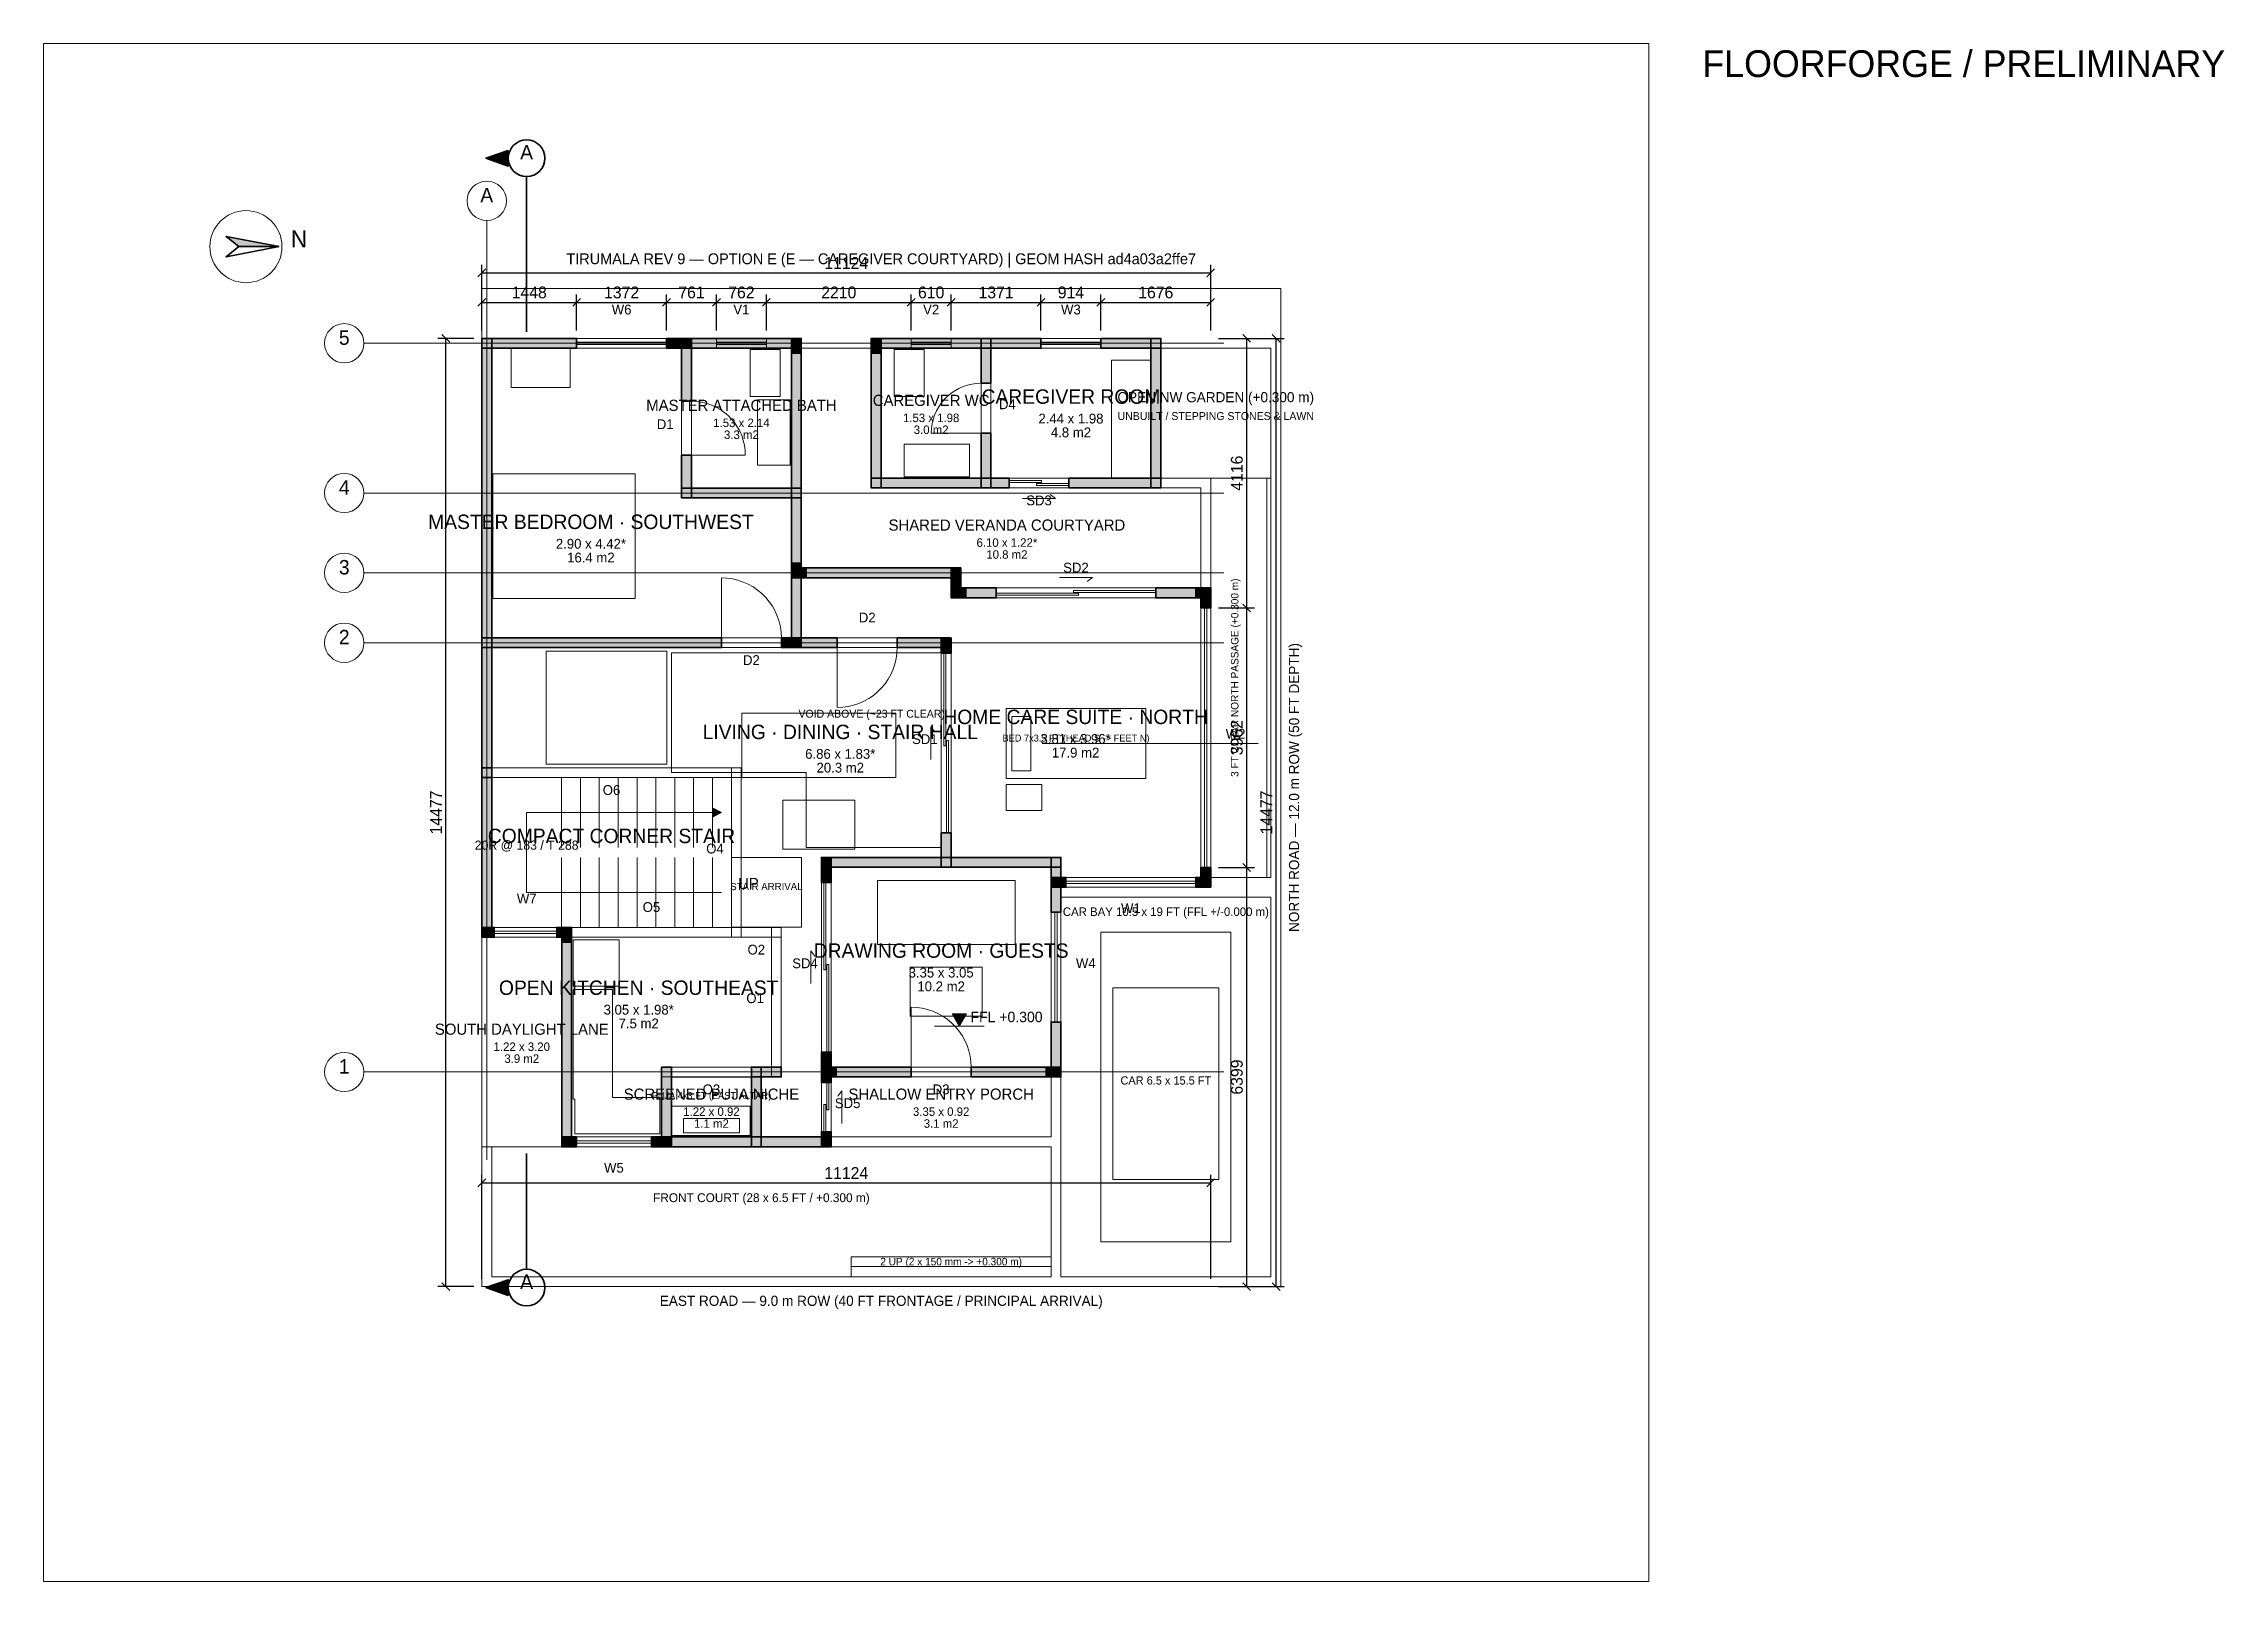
# Paper-space layout 'GROUND' of a CAD drawing. Header units: millimetres. Extents: x 20 to 346, y 30 to 260.
# The model-space entities are those that its viewports show. They can reach past a viewport. Long polylines and large blocks are cut down to what shows.
import ezdxf
from ezdxf.enums import TextEntityAlignment as Align

# ---------------------------------------------------------------- set-up
doc = ezdxf.new("R2010")
doc.units = ezdxf.units.MM
for name, color, linetype, lineweight in [('A-ANNO', 7, 'Continuous', 18), ('A-DIMS', 7, 'Continuous', 13), ('A-DOOR', 3, 'Continuous', 18), ('A-FLOR', 8, 'Continuous', 13), ('A-FURN', 8, 'Continuous', 13), ('A-GRID', 8, 'Continuous', 13), ('A-LAND', 3, 'Continuous', 13), ('A-LEVL', 7, 'Continuous', 13), ('A-SECT', 1, 'Continuous', 35), ('A-SITE', 8, 'Continuous', 18), ('A-STAIR', 7, 'Continuous', 18), ('A-TAGS', 1, 'Continuous', 13), ('A-WALL', 7, 'Continuous', 35), ('A-WIND', 4, 'Continuous', 18)]:
    doc.layers.add(name, color=color, linetype=linetype, lineweight=lineweight)
doc.dimstyles.new('FF-ARCH', dxfattribs={"dimtxt": 180, "dimasz": 90, "dimexe": 120, "dimexo": 120, "dimgap": 60, "dimtad": 1, "dimdec": 0, "dimtsz": 60, "dimcen": 2.5, "dimazin": 3, "dimtfac": 1, "dimtmove": 0, "dimatfit": 3})

msp = doc.modelspace()

# ---------------------------------------------------------------- hatches: boundary and pattern name
at = {"layer": 'A-LEVL'}
msp.add_hatch(color=7, dxfattribs=at).paths.add_polyline_path([(7178, 4167), (7398, 4167), (7288, 3977)])
at = {"layer": 'A-SECT'}
for points in [[(404, 17347), (64, 17227), (404, 17107)], [(404, -135), (64, -15), (404, 105)]]:
    msp.add_hatch(color=7, dxfattribs=at).paths.add_polyline_path(points)
at = {"layer": 'A-STAIR'}
msp.add_hatch(color=7, dxfattribs=at).paths.add_polyline_path([(3519, 7167.5), (3519, 7307.5), (3659, 7237.5)])
at = {"layer": 'A-WALL'}
for points in [[(-3093, 15877), (-3901.5, 16031), (-3709, 15877)], [(1, 14402), (1, 14477), (151, 14477), (151, 9830), (151, 9755), (1, 9755), (1, 14402)], [(76, 14327), (1, 14327), (1, 14477), (1448, 14477), (1448, 14327), (76, 14327)], [(3199, 14477), (3199, 14327), (2820, 14327), (2820, 14477), (3124, 14477), (3199, 14477)], [(3049, 14477), (3199, 14477), (3199, 13518), (3049, 13518), (3049, 14402), (3049, 14477)], [(4801, 14477), (4876, 14477), (4876, 14327), (3124, 14327), (3049, 14327), (3049, 14477), (4801, 14477)], [(4726, 14402), (4726, 14477), (4876, 14477), (4876, 14327), (4876, 14252), (4726, 14252), (4726, 14402)], [(4726, 14327), (4726, 14402), (4876, 14402), (4876, 12116), (4876, 12041), (4726, 12041), (4726, 14327)], [(5945, 14402), (5945, 14477), (6095, 14477), (6095, 14327), (6095, 14252), (5945, 14252), (5945, 14402)], [(7696, 14477), (7771, 14477), (7771, 14327), (6020, 14327), (5945, 14327), (5945, 14477), (7696, 14477)], [(5945, 14327), (5945, 14402), (6095, 14402), (6095, 12268), (6095, 12193), (5945, 12193), (5945, 14327)], [(7621, 14477), (7771, 14477), (7771, 13792), (7621, 13792), (7621, 14402), (7621, 14477)], [(7696, 14327), (7621, 14327), (7621, 14477), (8534, 14477), (8534, 14327), (7696, 14327)], [(10362, 14477), (10362, 14327), (9448, 14327), (9448, 14477), (10287, 14477), (10362, 14477)], [(10212, 14402), (10212, 14477), (10362, 14477), (10362, 12268), (10362, 12193), (10212, 12193), (10212, 14402)], [(7771, 12268), (7771, 12193), (7621, 12193), (7621, 13030), (7771, 13030), (7771, 12268)], [(3199, 12116), (3199, 12041), (3049, 12041), (3049, 12695), (3199, 12695), (3199, 12116)], [(7696, 12343), (7771, 12343), (7771, 12193), (6020, 12193), (5945, 12193), (5945, 12343), (7696, 12343)], [(7696, 12193), (7621, 12193), (7621, 12343), (8047, 12343), (8047, 12193), (7696, 12193)], [(10362, 12343), (10362, 12193), (8961, 12193), (8961, 12343), (10287, 12343), (10362, 12343)], [(4801, 12191), (4876, 12191), (4876, 12041), (3124, 12041), (3049, 12041), (3049, 12191), (4801, 12191)], [(4726, 12116), (4726, 12191), (4876, 12191), (4876, 10972), (4876, 10897), (4726, 10897), (4726, 12116)], [(4726, 10972), (4726, 11047), (4876, 11047), (4876, 10897), (4876, 10822), (4726, 10822), (4726, 10972)], [(4726, 10897), (4726, 10972), (4876, 10972), (4876, 9830), (4876, 9755), (4726, 9755), (4726, 10897)], [(4876, 10972), (4951, 10972), (4951, 10822), (4801, 10822), (4726, 10822), (4726, 10972), (4876, 10972)], [(7237, 10972), (7312, 10972), (7312, 10822), (4876, 10822), (4801, 10822), (4801, 10972), (7237, 10972)], [(7162, 10897), (7162, 10972), (7312, 10972), (7312, 10667), (7312, 10592), (7162, 10592), (7162, 10897)], [(7162, 10667), (7162, 10742), (7312, 10742), (7312, 10592), (7312, 10517), (7162, 10517), (7162, 10667)], [(7312, 10667), (7387, 10667), (7387, 10517), (7237, 10517), (7162, 10517), (7162, 10667), (7312, 10667)], [(7312, 10517), (7237, 10517), (7237, 10667), (7849, 10667), (7849, 10517), (7312, 10517)], [(11049, 10667), (11049, 10517), (10287, 10517), (10287, 10667), (10974, 10667), (11049, 10667)], [(11049, 10667), (11124, 10667), (11124, 10517), (10974, 10517), (10899, 10517), (10899, 10667), (11049, 10667)], [(10974, 10667), (11124, 10667), (11124, 10361), (10974, 10361), (10974, 10592), (10974, 10667)], [(1, 9830), (1, 9905), (151, 9905), (151, 7846), (151, 7771), (1, 7771), (1, 9830)], [(76, 9755), (1, 9755), (1, 9905), (3658, 9905), (3658, 9755), (76, 9755)], [(4876, 9905), (4876, 9755), (4572, 9755), (4572, 9905), (4801, 9905), (4876, 9905)], [(4801, 9755), (4726, 9755), (4726, 9905), (5425, 9905), (5425, 9755), (4801, 9755)], [(7162, 9905), (7162, 9755), (6339, 9755), (6339, 9905), (7087, 9905), (7162, 9905)], [(7012, 9905), (7162, 9905), (7162, 9670), (7012, 9670), (7012, 9830), (7012, 9905)], [(1, 7846), (1, 7921), (151, 7921), (151, 5410), (151, 5335), (1, 5335), (1, 7846)], [(7162, 6477), (7162, 6402), (7012, 6402), (7012, 6927), (7162, 6927), (7162, 6477)], [(5183, 6552), (5333, 6552), (5333, 6172), (5183, 6172), (5183, 6477), (5183, 6552)], [(7087, 6552), (7162, 6552), (7162, 6402), (5258, 6402), (5183, 6402), (5183, 6552), (7087, 6552)], [(8763, 6552), (8838, 6552), (8838, 6402), (7087, 6402), (7012, 6402), (7012, 6552), (8763, 6552)], [(8688, 6477), (8688, 6552), (8838, 6552), (8838, 6172), (8838, 6097), (8688, 6097), (8688, 6477)], [(11124, 6172), (11124, 6097), (10974, 6097), (10974, 6399), (11124, 6399), (11124, 6172)], [(8688, 6247), (8838, 6247), (8838, 5715), (8688, 5715), (8688, 6172), (8688, 6247)], [(8763, 6097), (8688, 6097), (8688, 6247), (8915, 6247), (8915, 6097), (8763, 6097)], [(11124, 6247), (11124, 6097), (10896, 6097), (10896, 6247), (11049, 6247), (11124, 6247)], [(76, 5335), (1, 5335), (1, 5485), (191, 5485), (191, 5335), (76, 5335)], [(1295, 5485), (1370, 5485), (1370, 5335), (1220, 5335), (1145, 5335), (1145, 5485), (1295, 5485)], [(1295, 5485), (1295, 5335), (1181, 5335), (1181, 5485), (1220, 5485), (1295, 5485)], [(1220, 5410), (1220, 5485), (1370, 5485), (1370, 5335), (1370, 5260), (1220, 5260), (1220, 5410)], [(1220, 5335), (1220, 5410), (1370, 5410), (1370, 2210), (1370, 2135), (1220, 2135), (1220, 5335)], [(8838, 3277), (8838, 3202), (8688, 3202), (8688, 4039), (8838, 4039), (8838, 3277)], [(2744, 3277), (2744, 3352), (2894, 3352), (2894, 2210), (2894, 2135), (2744, 2135), (2744, 3277)], [(4116, 3277), (4116, 3352), (4266, 3352), (4266, 2210), (4266, 2135), (4116, 2135), (4116, 3277)], [(4496, 3352), (4571, 3352), (4571, 3202), (4191, 3202), (4116, 3202), (4116, 3352), (4496, 3352)], [(5333, 3277), (5333, 3202), (5183, 3202), (5183, 3581), (5333, 3581), (5333, 3277)], [(5183, 3277), (5183, 3352), (5333, 3352), (5333, 3202), (5333, 3127), (5183, 3127), (5183, 3277)], [(5333, 3352), (5408, 3352), (5408, 3202), (5258, 3202), (5183, 3202), (5183, 3352), (5333, 3352)], [(5333, 3202), (5258, 3202), (5258, 3352), (6553, 3352), (6553, 3202), (5333, 3202)], [(8763, 3352), (8763, 3202), (7467, 3202), (7467, 3352), (8688, 3352), (8763, 3352)], [(8763, 3352), (8838, 3352), (8838, 3202), (8688, 3202), (8613, 3202), (8613, 3352), (8763, 3352)], [(5183, 3277), (5333, 3277), (5333, 3115), (5183, 3115), (5183, 3202), (5183, 3277)], [(5333, 2285), (5333, 2210), (5183, 2210), (5183, 2365), (5333, 2365), (5333, 2285)], [(5183, 2285), (5183, 2360), (5333, 2360), (5333, 2210), (5333, 2135), (5183, 2135), (5183, 2285)], [(1295, 2135), (1220, 2135), (1220, 2285), (1445, 2285), (1445, 2135), (1295, 2135)], [(2894, 2285), (2894, 2135), (2588, 2135), (2588, 2285), (2819, 2285), (2894, 2285)], [(4191, 2285), (4266, 2285), (4266, 2135), (2819, 2135), (2744, 2135), (2744, 2285), (4191, 2285)], [(5258, 2285), (5333, 2285), (5333, 2135), (4191, 2135), (4116, 2135), (4116, 2285), (5258, 2285)]]:
    msp.add_hatch(color=7, dxfattribs=at).paths.add_polyline_path(points)

# ---------------------------------------------------------------- linework, layer by layer
at = {"layer": 'A-ANNO'}
msp.add_line((8551, 8290.5), (11850, 8290.5), dxfattribs=at)
msp.add_circle((-3599, 15877), 550, dxfattribs=at)
at = {"layer": 'A-DOOR'}
for p, q in [((7621, 13030), (6859, 13030)), ((3199, 12695), (4022, 12695)), ((8254, 12033), (8754, 12033)), ((8754, 12033), (8674, 12093)), ((3658, 9905), (3658, 10819)), ((8818, 10827), (9318, 10827)), ((9318, 10827), (9238, 10767)), ((5425, 9755), (5425, 8841)), ((6852, 8048.5), (6852, 8548.5)), ((6852, 8548.5), (6912, 8468.5)), ((1, 7921), (3959, 7921)), ((1, 7771), (3959, 7771)), ((3809, 5335), (3809, 7921)), ((3959, 5335), (3959, 7921)), ((1220, 5485), (3959, 5485)), ((1220, 5335), (3959, 5335)), ((3809, 5485), (4571, 5485)), ((3809, 5335), (4571, 5335)), ((4421, 3202), (4421, 5485)), ((4571, 3202), (4571, 5485)), ((5023, 4626.5), (5023, 5126.5)), ((5023, 5126.5), (5083, 5046.5)), ((6553, 3352), (6553, 4266)), ((2744, 3352), (4266, 3352)), ((2744, 3202), (4266, 3202)), ((5493, 2990), (5433, 2910)), ((5493, 2490), (5493, 2990))]:
    msp.add_line(p, q, dxfattribs=at)
for points in [[(7621, 13792), (7550.7, 13788.7), (7481, 13779), (7412.5, 13762.9), (7345.7, 13740.5), (7281.3, 13712.1), (7219.9, 13677.9), (7161.8, 13638.1), (7107.6, 13593.1), (7057.9, 13543.4), (7012.9, 13489.2), (6973.1, 13431.1), (6938.9, 13369.7), (6910.5, 13305.3), (6888.1, 13238.5), (6872, 13170), (6862.3, 13100.3), (6859, 13030)], [(3199, 13518), (3274.9, 13514.5), (3350.2, 13504), (3424.2, 13486.6), (3496.3, 13462.4), (3565.8, 13431.7), (3632.3, 13394.7), (3695, 13351.8), (3753.5, 13303.2), (3807.2, 13249.5), (3855.8, 13191), (3898.7, 13128.3), (3935.7, 13061.8), (3966.4, 12992.3), (3990.6, 12920.2), (4008, 12846.2), (4018.5, 12770.9), (4022, 12695)], [(4572, 9905), (4568.1, 9989.3), (4556.4, 10072.9), (4537.1, 10155.1), (4510.3, 10235.2), (4476.2, 10312.4), (4435.1, 10386.2), (4387.4, 10455.8), (4333.5, 10520.8), (4273.8, 10580.5), (4208.8, 10634.4), (4139.2, 10682.1), (4065.4, 10723.2), (3988.2, 10757.3), (3908.1, 10784.1), (3825.9, 10803.4), (3742.3, 10815.1), (3658, 10819)], [(6339, 9755), (6335.1, 9670.7), (6323.4, 9587.1), (6304.1, 9504.9), (6277.3, 9424.8), (6243.2, 9347.6), (6202.1, 9273.8), (6154.4, 9204.2), (6100.5, 9139.2), (6040.8, 9079.5), (5975.8, 9025.6), (5906.2, 8977.9), (5832.4, 8936.8), (5755.2, 8902.7), (5675.1, 8875.9), (5592.9, 8856.6), (5509.3, 8844.9), (5425, 8841)], [(7467, 3352), (7463.1, 3436.3), (7451.4, 3519.9), (7432.1, 3602.1), (7405.3, 3682.2), (7371.2, 3759.4), (7330.1, 3833.2), (7282.4, 3902.8), (7228.5, 3967.8), (7168.8, 4027.5), (7103.8, 4081.4), (7034.2, 4129.1), (6960.4, 4170.2), (6883.2, 4204.3), (6803.1, 4231.1), (6720.9, 4250.4), (6637.3, 4262.1), (6553, 4266)]]:
    msp.add_lwpolyline(points, dxfattribs=at)
for points in [[(8047, 12274), (8544, 12274), (8544, 12306), (8047, 12306)], [(8464, 12230), (8961, 12230), (8961, 12262), (8464, 12262)], [(7849, 10586), (9108, 10586), (9108, 10554), (7849, 10554)], [(9028, 10630), (10287, 10630), (10287, 10598), (9028, 10598)], [(7049, 8258.5), (7049, 9670), (7081, 9670), (7081, 8258.5)], [(7093, 6927), (7093, 8338.5), (7125, 8338.5), (7125, 6927)], [(5220, 4836.5), (5220, 6172), (5252, 6172), (5252, 4836.5)], [(5264, 3581), (5264, 4916.5), (5296, 4916.5), (5296, 3581)], [(5296, 2700), (5296, 3115), (5264, 3115), (5264, 2700)], [(5252, 2365), (5252, 2780), (5220, 2780), (5220, 2365)]]:
    msp.add_lwpolyline(points, close=True, dxfattribs=at)
at = {"layer": 'A-FLOR'}
for points in [[(1370, 2135), (1295, 2135), (1220, 2135), (1, 2135), (1, 5335), (1, 5485), (1, 7771), (1, 7846), (1, 7921), (1, 9755), (1, 9830), (1, 9905), (1, 14327), (1, 14402), (1, 14477), (151, 14477), (3049, 14477), (3124, 14477), (3199, 14477), (4726, 14477), (4801, 14477), (4876, 14477), (4876, 14402), (4876, 14327), (5945, 14327), (5945, 14402), (5945, 14477), (6095, 14477), (7621, 14477), (7696, 14477), (7771, 14477), (10212, 14477), (10287, 14477), (10362, 14477), (10362, 14327), (10362, 12343), (10362, 12268), (10362, 12193), (10974, 12193), (10974, 10667), (11049, 10667), (11124, 10667), (11124, 10517), (11124, 6247), (11124, 6172), (11124, 6097), (10974, 6097), (8838, 6097), (8838, 3352), (8838, 3277), (8838, 3202), (8763, 3202), (8688, 3202), (8688, 2285), (5333, 2285), (5333, 2210), (5333, 2135), (5183, 2135), (4266, 2135), (4191, 2135), (4116, 2135), (2894, 2135), (2819, 2135), (2744, 2135), (1370, 2135)], [(151, 9905), (4726, 9905), (4726, 12041), (3049, 12041), (3049, 14327), (151, 14327)], [(3199, 12191), (4726, 12191), (4726, 14327), (3199, 14327)], [(4876, 10972), (7312, 10972), (7312, 10667), (10974, 10667), (10974, 12193), (5945, 12193), (5945, 14327), (4876, 14327)], [(6095, 12343), (7621, 12343), (7621, 14327), (6095, 14327)], [(7771, 12343), (10212, 12343), (10212, 14327), (7771, 14327)], [(7162, 6552), (8838, 6552), (8838, 6247), (10974, 6247), (10974, 10517), (7162, 10517), (7162, 10822), (4876, 10822), (4876, 9905), (7162, 9905)], [(4266, 2285), (5183, 2285), (5183, 6552), (7012, 6552), (7012, 9755), (151, 9755), (151, 7921), (3959, 7921), (3959, 5485), (4571, 5485), (4571, 3202), (4266, 3202)], [(4953, 6706), (7010, 6706), (7010, 9677), (2896, 9677), (2896, 7849), (4953, 7849)], [(151, 5485), (3809, 5485), (3809, 7771), (151, 7771)], [(5333, 3352), (8688, 3352), (8688, 6402), (5333, 6402)], [(1, 2135), (1220, 2135), (1220, 5335), (1, 5335)], [(1370, 2285), (2744, 2285), (2744, 3352), (4421, 3352), (4421, 5335), (1370, 5335)], [(2894, 2285), (4116, 2285), (4116, 3202), (2894, 3202)], [(5333, 2285), (8688, 2285), (8688, 3202), (5333, 3202)]]:
    msp.add_lwpolyline(points, close=True, dxfattribs=at)
at = {"layer": 'A-FURN'}
for points in [[(1349, 13727), (1349, 14327), (449, 14327), (449, 13727)], [(4556, 13587), (4556, 14307), (4096, 14307), (4096, 13587)], [(6751, 13587), (6751, 14307), (6291, 14307), (6291, 13587)], [(10212, 12343), (10212, 14143), (9612, 14143), (9612, 12343)], [(4706, 12541), (4706, 13541), (4206, 13541), (4206, 12541)], [(7445, 12363), (7445, 12863), (6445, 12863), (6445, 12363)], [(2341, 10507), (2341, 12407), (171, 12407), (171, 10507)], [(2825, 7977), (2825, 9701), (985, 9701), (985, 7977)], [(6319, 7774), (6319, 8754), (3969, 8754), (3969, 7774)], [(10135, 7757.5), (10135, 8824.5), (8001, 8824.5), (8001, 7757.5)], [(8091, 7877), (8381, 7877), (8381, 8704), (8091, 8704)], [(8549.3, 7270), (8549.3, 7666), (8001.3, 7666), (8001.3, 7270)], [(5694, 6679), (5694, 7429), (4594, 7429), (4594, 6679)], [(8138, 5222), (8138, 6202), (6038, 6202), (6038, 5222)], [(9449, 686), (11430, 686), (11430, 5410), (9449, 5410)], [(2095, 4585), (2095, 5295), (1395, 5295), (1395, 4585)], [(7638, 4127), (7638, 4877), (6538, 4877), (6538, 4127)], [(1420, 2335), (1420, 2860), (1395, 2860), (1395, 4535), (1995, 4535), (1995, 2885), (2719, 2885), (2719, 2335)], [(9629, 1636), (11250, 1636), (11250, 4560), (9629, 4560)], [(2896, 2286), (4115, 2286), (4115, 3200), (2896, 3200)], [(4094, 2305), (4094, 2755), (2894, 2755), (2894, 2305)], [(3076, 2346), (3935, 2346), (3935, 2566), (3076, 2566)]]:
    msp.add_lwpolyline(points, close=True, dxfattribs=at)
at = {"layer": 'A-GRID'}
for p, q in [((76, 1935), (76, 16277)), ((-1799, 14402), (11324, 14402)), ((-1799, 12116), (11324, 12116)), ((-1799, 10897), (11324, 10897)), ((-1799, 9830), (11324, 9830)), ((-1799, 3277), (11324, 3277))]:
    msp.add_line(p, q, dxfattribs=at)
for centre in [(76, 16577), (-2099, 14402), (-2099, 12116), (-2099, 10897), (-2099, 9830), (-2099, 3277)]:
    msp.add_circle(centre, 300, dxfattribs=at)
at = {"layer": 'A-LAND'}
msp.add_line((11980, 6248), (11980, 12344), dxfattribs=at)
for points in [[(10363, 12344), (12040, 12344), (12040, 14326), (10363, 14326)], [(11125, 6248), (12040, 6248), (12040, 12344), (11125, 12344)]]:
    msp.add_lwpolyline(points, close=True, dxfattribs=at)
at = {"layer": 'A-LEVL'}
msp.add_line((6908, 3977), (7668, 3977), dxfattribs=at)
msp.add_lwpolyline([(7178, 4167), (7398, 4167), (7288, 3977)], close=True, dxfattribs=at)
at = {"layer": 'A-SECT'}
for p, q in [((684, 16647), (684, 16947)), ((684, 14577), (684, 16647)), ((684, 2035), (684, 565)), ((684, 565), (684, 265))]:
    msp.add_line(p, q, dxfattribs=at)
for points in [[(404, 17347), (64, 17227), (404, 17107)], [(404, -135), (64, -15), (404, 105)]]:
    msp.add_lwpolyline(points, close=True, dxfattribs=at)
for centre in [(684, 17227), (684, -15)]:
    msp.add_circle(centre, 280, dxfattribs=at)
at = {"layer": 'A-SITE'}
for points in [[(0, 0), (12192, 0), (12192, 15240), (0, 15240)], [(8839, 152), (12040, 152), (12040, 5944), (8839, 5944)], [(152, 152), (5639, 152), (5639, 457), (8687, 457), (8687, 2134), (152, 2134)]]:
    msp.add_lwpolyline(points, close=True, dxfattribs=at)
at = {"layer": 'A-STAIR'}
for p, q in [((1218, 6704), (1218, 7771)), ((1505.9, 6704), (1505.9, 7771)), ((1793.8, 6704), (1793.8, 7771)), ((2081.7, 6704), (2081.7, 7771)), ((2369.6, 6704), (2369.6, 7771)), ((2657.4, 6704), (2657.4, 7771)), ((2945.3, 6704), (2945.3, 7771)), ((3233.2, 6704), (3233.2, 7771)), ((3521.1, 6704), (3521.1, 7771)), ((3809, 6704), (3809, 7771)), ((1218, 5485), (1218, 6552)), ((1505.9, 5485), (1505.9, 6552)), ((1793.8, 5485), (1793.8, 6552)), ((2081.7, 5485), (2081.7, 6552)), ((2369.6, 5485), (2369.6, 6552)), ((2657.4, 5485), (2657.4, 6552)), ((2945.3, 5485), (2945.3, 6552)), ((3233.2, 5485), (3233.2, 6552)), ((3521.1, 5485), (3521.1, 6552)), ((3809, 5485), (3809, 6552)), ((5639, 305), (8687, 305))]:
    msp.add_line(p, q, dxfattribs=at)
msp.add_lwpolyline([(3659, 6018.5), (684.5, 6018.5), (684.5, 7237.5), (3659, 7237.5)], dxfattribs=at)
for points in [[(3519, 7167.5), (3519, 7307.5), (3659, 7237.5)], [(3810, 5486), (4877, 5486), (4877, 6553), (3810, 6553)], [(5639, 152), (8687, 152), (8687, 457), (5639, 457)]]:
    msp.add_lwpolyline(points, close=True, dxfattribs=at)
at = {"layer": 'A-WALL'}
for points in [[(-3093, 15877), (-3901.5, 16031), (-3709, 15877)], [(-3093, 15877), (-3901.5, 15723), (-3709, 15877)], [(1, 14402), (1, 14477), (151, 14477), (151, 9830), (151, 9755), (1, 9755), (1, 14402)], [(76, 14327), (1, 14327), (1, 14477), (1448, 14477), (1448, 14327), (76, 14327)], [(3199, 14477), (3199, 14327), (2820, 14327), (2820, 14477), (3124, 14477), (3199, 14477)], [(3049, 14477), (3199, 14477), (3199, 13518), (3049, 13518), (3049, 14402), (3049, 14477)], [(4801, 14477), (4876, 14477), (4876, 14327), (3124, 14327), (3049, 14327), (3049, 14477), (4801, 14477)], [(4726, 14402), (4726, 14477), (4876, 14477), (4876, 14327), (4876, 14252), (4726, 14252), (4726, 14402)], [(4726, 14327), (4726, 14402), (4876, 14402), (4876, 12116), (4876, 12041), (4726, 12041), (4726, 14327)], [(5945, 14402), (5945, 14477), (6095, 14477), (6095, 14327), (6095, 14252), (5945, 14252), (5945, 14402)], [(7696, 14477), (7771, 14477), (7771, 14327), (6020, 14327), (5945, 14327), (5945, 14477), (7696, 14477)], [(5945, 14327), (5945, 14402), (6095, 14402), (6095, 12268), (6095, 12193), (5945, 12193), (5945, 14327)], [(7621, 14477), (7771, 14477), (7771, 13792), (7621, 13792), (7621, 14402), (7621, 14477)], [(7696, 14327), (7621, 14327), (7621, 14477), (8534, 14477), (8534, 14327), (7696, 14327)], [(10362, 14477), (10362, 14327), (9448, 14327), (9448, 14477), (10287, 14477), (10362, 14477)], [(10212, 14402), (10212, 14477), (10362, 14477), (10362, 12268), (10362, 12193), (10212, 12193), (10212, 14402)], [(7771, 12268), (7771, 12193), (7621, 12193), (7621, 13030), (7771, 13030), (7771, 12268)], [(3199, 12116), (3199, 12041), (3049, 12041), (3049, 12695), (3199, 12695), (3199, 12116)], [(7696, 12343), (7771, 12343), (7771, 12193), (6020, 12193), (5945, 12193), (5945, 12343), (7696, 12343)], [(7696, 12193), (7621, 12193), (7621, 12343), (8047, 12343), (8047, 12193), (7696, 12193)], [(10362, 12343), (10362, 12193), (8961, 12193), (8961, 12343), (10287, 12343), (10362, 12343)], [(4801, 12191), (4876, 12191), (4876, 12041), (3124, 12041), (3049, 12041), (3049, 12191), (4801, 12191)], [(4726, 12116), (4726, 12191), (4876, 12191), (4876, 10972), (4876, 10897), (4726, 10897), (4726, 12116)], [(4726, 10972), (4726, 11047), (4876, 11047), (4876, 10897), (4876, 10822), (4726, 10822), (4726, 10972)], [(4726, 10897), (4726, 10972), (4876, 10972), (4876, 9830), (4876, 9755), (4726, 9755), (4726, 10897)], [(4876, 10972), (4951, 10972), (4951, 10822), (4801, 10822), (4726, 10822), (4726, 10972), (4876, 10972)], [(7237, 10972), (7312, 10972), (7312, 10822), (4876, 10822), (4801, 10822), (4801, 10972), (7237, 10972)], [(7162, 10897), (7162, 10972), (7312, 10972), (7312, 10667), (7312, 10592), (7162, 10592), (7162, 10897)], [(7162, 10667), (7162, 10742), (7312, 10742), (7312, 10592), (7312, 10517), (7162, 10517), (7162, 10667)], [(7312, 10667), (7387, 10667), (7387, 10517), (7237, 10517), (7162, 10517), (7162, 10667), (7312, 10667)], [(7312, 10517), (7237, 10517), (7237, 10667), (7849, 10667), (7849, 10517), (7312, 10517)], [(11049, 10667), (11049, 10517), (10287, 10517), (10287, 10667), (10974, 10667), (11049, 10667)], [(11049, 10667), (11124, 10667), (11124, 10517), (10974, 10517), (10899, 10517), (10899, 10667), (11049, 10667)], [(10974, 10667), (11124, 10667), (11124, 10361), (10974, 10361), (10974, 10592), (10974, 10667)], [(1, 9830), (1, 9905), (151, 9905), (151, 7846), (151, 7771), (1, 7771), (1, 9830)], [(76, 9755), (1, 9755), (1, 9905), (3658, 9905), (3658, 9755), (76, 9755)], [(4876, 9905), (4876, 9755), (4572, 9755), (4572, 9905), (4801, 9905), (4876, 9905)], [(4801, 9755), (4726, 9755), (4726, 9905), (5425, 9905), (5425, 9755), (4801, 9755)], [(7162, 9905), (7162, 9755), (6339, 9755), (6339, 9905), (7087, 9905), (7162, 9905)], [(7012, 9905), (7162, 9905), (7162, 9670), (7012, 9670), (7012, 9830), (7012, 9905)], [(1, 7846), (1, 7921), (151, 7921), (151, 5410), (151, 5335), (1, 5335), (1, 7846)], [(7162, 6477), (7162, 6402), (7012, 6402), (7012, 6927), (7162, 6927), (7162, 6477)], [(5183, 6552), (5333, 6552), (5333, 6172), (5183, 6172), (5183, 6477), (5183, 6552)], [(7087, 6552), (7162, 6552), (7162, 6402), (5258, 6402), (5183, 6402), (5183, 6552), (7087, 6552)], [(8763, 6552), (8838, 6552), (8838, 6402), (7087, 6402), (7012, 6402), (7012, 6552), (8763, 6552)], [(8688, 6477), (8688, 6552), (8838, 6552), (8838, 6172), (8838, 6097), (8688, 6097), (8688, 6477)], [(11124, 6172), (11124, 6097), (10974, 6097), (10974, 6399), (11124, 6399), (11124, 6172)], [(8688, 6247), (8838, 6247), (8838, 5715), (8688, 5715), (8688, 6172), (8688, 6247)], [(8763, 6097), (8688, 6097), (8688, 6247), (8915, 6247), (8915, 6097), (8763, 6097)], [(11124, 6247), (11124, 6097), (10896, 6097), (10896, 6247), (11049, 6247), (11124, 6247)], [(76, 5335), (1, 5335), (1, 5485), (191, 5485), (191, 5335), (76, 5335)], [(1295, 5485), (1370, 5485), (1370, 5335), (1220, 5335), (1145, 5335), (1145, 5485), (1295, 5485)], [(1295, 5485), (1295, 5335), (1181, 5335), (1181, 5485), (1220, 5485), (1295, 5485)], [(1220, 5410), (1220, 5485), (1370, 5485), (1370, 5335), (1370, 5260), (1220, 5260), (1220, 5410)], [(1220, 5335), (1220, 5410), (1370, 5410), (1370, 2210), (1370, 2135), (1220, 2135), (1220, 5335)], [(8838, 3277), (8838, 3202), (8688, 3202), (8688, 4039), (8838, 4039), (8838, 3277)], [(2744, 3277), (2744, 3352), (2894, 3352), (2894, 2210), (2894, 2135), (2744, 2135), (2744, 3277)], [(4116, 3277), (4116, 3352), (4266, 3352), (4266, 2210), (4266, 2135), (4116, 2135), (4116, 3277)], [(4496, 3352), (4571, 3352), (4571, 3202), (4191, 3202), (4116, 3202), (4116, 3352), (4496, 3352)], [(5333, 3277), (5333, 3202), (5183, 3202), (5183, 3581), (5333, 3581), (5333, 3277)], [(5183, 3277), (5183, 3352), (5333, 3352), (5333, 3202), (5333, 3127), (5183, 3127), (5183, 3277)], [(5333, 3352), (5408, 3352), (5408, 3202), (5258, 3202), (5183, 3202), (5183, 3352), (5333, 3352)], [(5333, 3202), (5258, 3202), (5258, 3352), (6553, 3352), (6553, 3202), (5333, 3202)], [(8763, 3352), (8763, 3202), (7467, 3202), (7467, 3352), (8688, 3352), (8763, 3352)], [(8763, 3352), (8838, 3352), (8838, 3202), (8688, 3202), (8613, 3202), (8613, 3352), (8763, 3352)], [(5183, 3277), (5333, 3277), (5333, 3115), (5183, 3115), (5183, 3202), (5183, 3277)], [(5333, 2285), (5333, 2210), (5183, 2210), (5183, 2365), (5333, 2365), (5333, 2285)], [(5183, 2285), (5183, 2360), (5333, 2360), (5333, 2210), (5333, 2135), (5183, 2135), (5183, 2285)], [(1295, 2135), (1220, 2135), (1220, 2285), (1445, 2285), (1445, 2135), (1295, 2135)], [(2894, 2285), (2894, 2135), (2588, 2135), (2588, 2285), (2819, 2285), (2894, 2285)], [(4191, 2285), (4266, 2285), (4266, 2135), (2819, 2135), (2744, 2135), (2744, 2285), (4191, 2285)], [(5258, 2285), (5333, 2285), (5333, 2135), (4191, 2135), (4116, 2135), (4116, 2285), (5258, 2285)]]:
    msp.add_lwpolyline(points, close=True, dxfattribs=at)
at = {"layer": 'A-WIND'}
for p, q in [((1448, 14477), (2820, 14477)), ((1448, 14477), (1448, 14327)), ((1448, 14420), (2820, 14420)), ((1448, 14384), (2820, 14384)), ((1448, 14327), (2820, 14327)), ((2820, 14477), (2820, 14327)), ((3581, 14477), (4343, 14477)), ((3581, 14477), (3581, 14327)), ((3581, 14420), (4343, 14420)), ((3581, 14384), (4343, 14384)), ((3581, 14327), (4343, 14327)), ((4343, 14477), (4343, 14327)), ((6553, 14477), (7163, 14477)), ((6553, 14477), (6553, 14327)), ((6553, 14420), (7163, 14420)), ((6553, 14384), (7163, 14384)), ((6553, 14327), (7163, 14327)), ((7163, 14477), (7163, 14327)), ((8534, 14477), (9448, 14477)), ((8534, 14477), (8534, 14327)), ((8534, 14420), (9448, 14420)), ((8534, 14384), (9448, 14384)), ((8534, 14327), (9448, 14327)), ((9448, 14477), (9448, 14327)), ((10974, 6399), (10974, 10361)), ((11124, 10361), (10974, 10361)), ((11031, 6399), (11031, 10361)), ((11067, 6399), (11067, 10361)), ((11124, 6399), (11124, 10361)), ((11124, 6399), (10974, 6399)), ((8915, 6247), (10896, 6247)), ((8915, 6097), (8915, 6247)), ((8915, 6190), (10896, 6190)), ((8915, 6154), (10896, 6154)), ((8915, 6097), (10896, 6097)), ((10896, 6097), (10896, 6247)), ((8688, 4039), (8688, 5715)), ((8838, 5715), (8688, 5715)), ((8745, 4039), (8745, 5715)), ((8781, 4039), (8781, 5715)), ((8838, 4039), (8838, 5715)), ((191, 5485), (1181, 5485)), ((191, 5485), (191, 5335)), ((191, 5428), (1181, 5428)), ((191, 5392), (1181, 5392)), ((191, 5335), (1181, 5335)), ((1181, 5485), (1181, 5335)), ((8838, 4039), (8688, 4039)), ((1445, 2285), (2588, 2285)), ((1445, 2135), (1445, 2285)), ((1445, 2228), (2588, 2228)), ((1445, 2192), (2588, 2192)), ((1445, 2135), (2588, 2135)), ((2588, 2135), (2588, 2285))]:
    msp.add_line(p, q, dxfattribs=at)

# ---------------------------------------------------------------- texts
at = {"layer": 'A-ANNO'}
for s, height, p in [('N', 260, (-2789, 15787)), ('TIRUMALA REV 9 — OPTION E (E — CAREGIVER COURTYARD) | GEOM HASH ad4a03a2ffe7', 165, (6096, 15560)), ('CAREGIVER ROOM', 220, (8991.5, 13412)), ('MASTER ATTACHED BATH', 170, (3962.5, 13318.5)), ('CAREGIVER WC', 170, (6858, 13394.5)), ('1.53 x 1.98', 130, (6858, 13159.5)), ('2.44 x 1.98', 150, (8991.5, 13132.5)), ('1.53 x 2.14', 130, (3962.5, 13083.5)), ('3.3 m2', 130, (3962.5, 12901.5)), ('3.0 m2', 130, (6858, 12977.5)), ('4.8 m2', 150, (8991.5, 12922.5)), ('MASTER BEDROOM · SOUTHWEST', 220, (1665.6, 11500.5)), ('SHARED VERANDA COURTYARD', 170, (8014.3, 11490.5)), ('2.90 x 4.42*', 150, (1665.6, 11221)), ('6.10 x 1.22*', 130, (8014.3, 11255.5)), ('16.4 m2', 150, (1665.6, 11011)), ('10.8 m2', 130, (8014.3, 11073.5)), ('VOID ABOVE (~23 FT CLEAR)', 120, (5950, 8650)), ('HOME CARE SUITE · NORTH', 220, (9062.4, 8522.2)), ('LIVING · DINING · STAIR HALL', 220, (5470.9, 8292.8)), ('BED 7x3.5 FT (HEAD S -> FEET N)', 105, (9068, 8290.5)), ('3.81 x 3.96*', 150, (9062.4, 8242.7)), ('6.86 x 1.83*', 150, (5470.9, 8013.3)), ('20.3 m2', 150, (5470.9, 7803.3)), ('17.9 m2', 150, (9062.4, 8032.7)), ('COMPACT CORNER STAIR', 220, (1980, 6705)), ('DRAWING ROOM · GUESTS', 220, (7010.5, 4954)), ('OPEN KITCHEN · SOUTHEAST', 220, (2394.9, 4387.6)), ('3.35 x 3.05', 150, (7010.5, 4674.5)), ('10.2 m2', 150, (7010.5, 4464.5)), ('SOUTH DAYLIGHT LANE', 170, (610.5, 3794.5)), ('3.05 x 1.98*', 150, (2394.9, 4108.1)), ('7.5 m2', 150, (2394.9, 3898.1)), ('1.22 x 3.20', 130, (610.5, 3559.5)), ('3.9 m2', 130, (610.5, 3377.5)), ('SCREENED PUJA NICHE', 170, (3505, 2803)), ('SHALLOW ENTRY PORCH', 170, (7010.5, 2803)), ('PUJA 4x3 FT (EAST ALTAR)', 105, (3505.5, 2833)), ('1.22 x 0.92', 130, (3505, 2568)), ('3.35 x 0.92', 130, (7010.5, 2568)), ('1.1 m2', 130, (3505, 2386)), ('3.1 m2', 130, (7010.5, 2386))]:
    msp.add_text(s, height=height, dxfattribs=at).set_placement(p, align=Align.BOTTOM_CENTER)
at = {"layer": 'A-FURN'}
msp.add_text('CAR 6.5 x 15.5 FT', height=125, dxfattribs=at).set_placement((10439.5, 3048), align=Align.BOTTOM_CENTER)
at = {"layer": 'A-GRID'}
for s, p in [('A', (76, 16487)), ('5', (-2099, 14312)), ('4', (-2099, 12026)), ('3', (-2099, 10807)), ('2', (-2099, 9740)), ('1', (-2099, 3187))]:
    msp.add_text(s, height=220, dxfattribs=at).set_placement(p, align=Align.BOTTOM_CENTER)
at = {"layer": 'A-LAND'}
for s, height, p in [('OPEN NW GARDEN (+0.300 m)', 155, (11201.5, 13455)), ('UNBUILT / STEPPING STONES & LAWN', 120, (11201.5, 13195))]:
    msp.add_text(s, height=height, dxfattribs=at).set_placement(p, align=Align.BOTTOM_CENTER)
msp.add_text('3 FT CLEAR NORTH PASSAGE (+0.300 m)', height=115, rotation=90, dxfattribs=at).set_placement((11582.5, 9296), align=Align.BOTTOM_CENTER)
at = {"layer": 'A-LEVL'}
msp.add_text('FFL +0.300', height=160, dxfattribs=at).set_placement((7458, 4037))
at = {"layer": 'A-SECT'}
for p in [(684, 17142), (684, -100)]:
    msp.add_text('A', height=220, dxfattribs=at).set_placement(p, align=Align.BOTTOM_CENTER)
at = {"layer": 'A-SITE'}
msp.add_text('NORTH ROAD — 12.0 m ROW (50 FT DEPTH)', height=155, rotation=90, dxfattribs=at).set_placement((12520, 7620), align=Align.BOTTOM_CENTER)
for s, height, p in [('CAR BAY 10.5 x 19 FT (FFL +/-0.000 m)', 130, (10440, 5620)), ('FRONT COURT (28 x 6.5 FT / +0.300 m)', 135, (4267, 1250)), ('EAST ROAD — 9.0 m ROW (40 FT FRONTAGE / PRINCIPAL ARRIVAL)', 155, (6096, -340))]:
    msp.add_text(s, height=height, dxfattribs=at).set_placement(p, align=Align.BOTTOM_CENTER)
at = {"layer": 'A-STAIR'}
for s, height, p in [('20R @ 183 / T 288', 140, (684.5, 6628)), ('STAIR ARRIVAL', 110, (4343, 6020)), ('UP', 170, (4069, 6018.5)), ('2 UP (2 x 150 mm -> +0.300 m)', 115, (7163, 290))]:
    msp.add_text(s, height=height, dxfattribs=at).set_placement(p, align=Align.BOTTOM_CENTER)
at = {"layer": 'A-TAGS'}
for s, p in [('W6', (2134, 14797)), ('V1', (3962, 14797)), ('V2', (6858, 14797)), ('W3', (8991, 14797)), ('D4', (8021, 13351)), ('D1', (2799, 13046.5)), ('SD3', (8504, 11883)), ('SD2', (9068, 10857)), ('D2', (5882, 10095)), ('D2', (4115, 9445)), ('SD1', (6762, 8238.5)), ('W2', (11504, 8320)), ('O6', (1980, 7461)), ('O4', (3559, 6568)), ('W7', (686, 5805)), ('O5', (2589.5, 5675)), ('W1', (9905.5, 5657)), ('O2', (4190, 5025)), ('SD4', (4933, 4816.5)), ('W4', (9218, 4817)), ('O1', (4171, 4283.5)), ('O3', (3505, 2892)), ('D3', (7010, 2892)), ('SD5', (5583, 2680)), ('W5', (2016.5, 1695))]:
    msp.add_text(s, height=150, dxfattribs=at).set_placement(p, align=Align.BOTTOM_CENTER)

# ---------------------------------------------------------------- dimensions: what is measured, and where the dimension line sits
at = {"layer": 'A-DIMS'}
for base, p1, p2 in [((0, 15477), (0, 14477), (11124, 14477)), ((0, 15027), (0, 14477), (1448, 14477)), ((1448, 15027), (1448, 14477), (2820, 14477)), ((2820, 15027), (2820, 14477), (3581, 14477)), ((3581, 15027), (3581, 14477), (4343, 14477)), ((4343, 15027), (4343, 14477), (6553, 14477)), ((6553, 15027), (6553, 14477), (7163, 14477)), ((7163, 15027), (7163, 14477), (8534, 14477)), ((8534, 15027), (8534, 14477), (9448, 14477)), ((9448, 15027), (9448, 14477), (11124, 14477)), ((0, 1585), (0, 0), (11124, 0))]:
    msp.add_linear_dim(base=base, p1=p1, p2=p2, dimstyle='FF-ARCH', dxfattribs=at).render()
for base, p1, p2 in [((-549, 0), (0, 0), (0, 14477)), ((11674, 10361), (11124, 10361), (11124, 14477)), ((12124, 0), (11124, 0), (11124, 14477)), ((11674, 6399), (11124, 6399), (11124, 10361)), ((11674, 0), (11124, 0), (11124, 6399))]:
    msp.add_linear_dim(base=base, p1=p1, p2=p2, angle=90, dimstyle='FF-ARCH', dxfattribs=at).render()

psp = doc.layouts.new('GROUND')

# ---------------------------------------------------------------- texts
psp.add_text('FLOORFORGE / PRELIMINARY', height=4).set_placement((268, 255))

# ---------------------------------------------------------------- viewports
at = {"layer": 'VIEWPORTS'}
psp.add_viewport(center=(140, 145), size=(240, 230), view_center_point=(5562, 7238.5), view_height=23477, dxfattribs=at)

doc.saveas('drawing.dxf')
